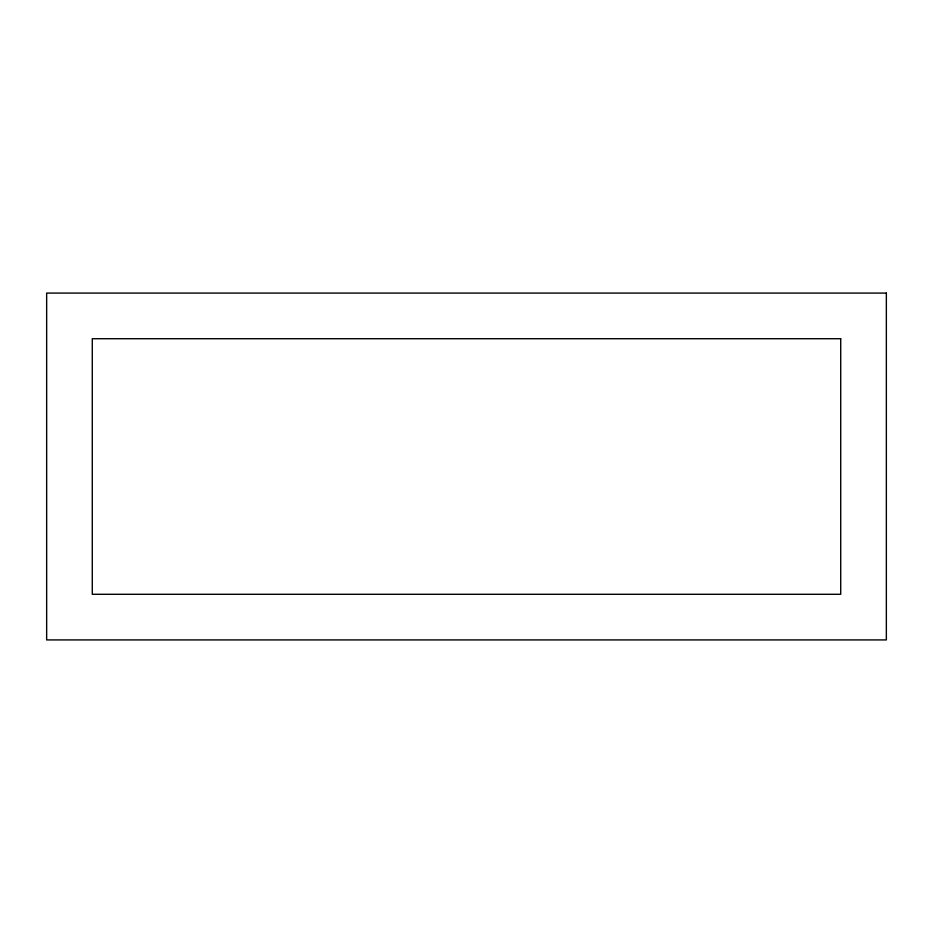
<?xml version="1.0" encoding="UTF-8"?>
<svg xmlns="http://www.w3.org/2000/svg" width="933" height="933" viewBox="0 0 933 933"><rect width="100%" height="100%" fill="white"/><g stroke="black" fill="none" stroke-linecap="round" stroke-linejoin="round"><path stroke-width="1.4" d="M886.35 293.079L46.65 293.079L46.65 639.921L886.35 639.921L886.35 293.079M840.715 338.714L92.285 338.714L92.285 594.286L840.715 594.286L840.715 338.714"/></g></svg>
